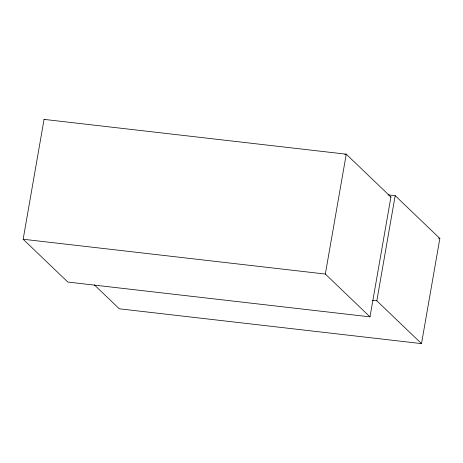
<?xml version="1.0" encoding="UTF-8"?>
<svg xmlns="http://www.w3.org/2000/svg" width="463" height="463" viewBox="0 0 463 463"><rect width="100%" height="100%" fill="white"/><g stroke="black" fill="none" stroke-linecap="round" stroke-linejoin="round"><path stroke-width="0.69" d="M23.15 239.244L44.066 119.385L346.255 154.196L390.922 197.006L370.001 316.86L67.818 282.054L23.15 239.244L325.333 274.05L370.001 316.86M325.333 274.05L346.255 154.196L344.808 154.451M395.182 195.664L439.85 238.474L421.498 343.615L376.836 300.805L395.182 195.664L388.006 194.842M372.53 300.308L376.836 300.805M421.498 343.615L119.315 308.804L94.383 284.913M390.106 196.769L390.922 197.006M44.066 119.385L44.882 119.622M438.473 238.08L439.85 238.474"/></g></svg>
